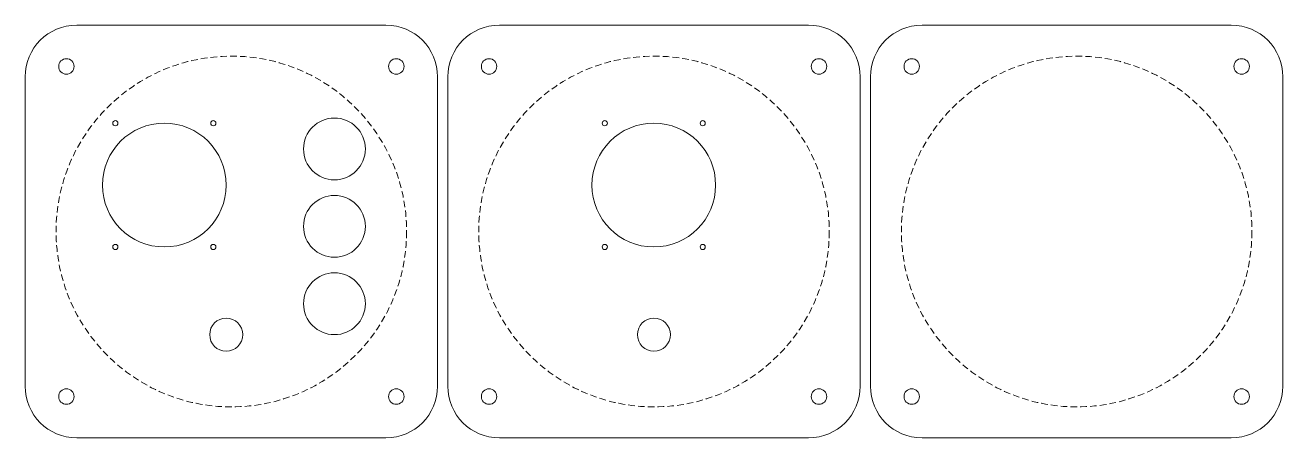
# Model space of a CAD drawing. Header units: millimetres. Extents: x 27 to 271, y 104 to 184.
import ezdxf

# ---------------------------------------------------------------- set-up
doc = ezdxf.new("R2010")
doc.units = ezdxf.units.MM
doc.linetypes.add('HIDDEN', pattern=[1.905, 1.27, -0.635])

msp = doc.modelspace()

# ---------------------------------------------------------------- linework, layer by layer
at = {"color": 7, "linetype": 'Continuous', "lineweight": 15}
for p, q in [((96.64, 184.27), (36.64, 184.27)), ((178.64, 184.27), (118.64, 184.27)), ((260.64, 184.27), (200.64, 184.27)), ((26.64, 174.27), (26.64, 114.27)), ((106.64, 114.27), (106.64, 174.27)), ((108.64, 174.27), (108.64, 114.27)), ((188.64, 114.27), (188.64, 174.27)), ((190.64, 174.27), (190.64, 114.27)), ((270.64, 114.27), (270.64, 174.27)), ((36.64, 104.27), (96.64, 104.27)), ((118.64, 104.27), (178.64, 104.27)), ((200.64, 104.27), (260.64, 104.27))]:
    msp.add_line(p, q, dxfattribs=at)
at = {"color": 7, "linetype": 'HIDDEN', "lineweight": 0}
for centre in [(66.64, 144.27), (148.64, 144.27), (230.64, 144.27)]:
    msp.add_circle(centre, 34, dxfattribs=at)
at = {"color": 7, "linetype": 'Continuous', "lineweight": 15}
for centre, radius in [((34.64, 176.27), 1.5), ((98.64, 176.27), 1.5), ((116.64, 176.27), 1.5), ((180.64, 176.27), 1.5), ((198.64, 176.27), 1.5), ((262.64, 176.27), 1.5), ((86.64, 160.27), 6), ((53.64, 153.27), 12), ((44.14, 165.27), 0.5), ((63.14, 165.27), 0.5), ((148.59, 153.27), 12), ((139.09, 165.27), 0.5), ((158.09, 165.27), 0.5), ((86.64, 145.27), 6), ((44.14, 141.27), 0.5), ((63.14, 141.27), 0.5), ((139.09, 141.27), 0.5), ((158.09, 141.27), 0.5), ((86.64, 130.27), 6), ((65.64, 124.27), 3.2), ((148.63, 124.27), 3.2), ((34.64, 112.27), 1.5), ((98.64, 112.27), 1.5), ((116.64, 112.27), 1.5), ((180.64, 112.27), 1.5), ((198.64, 112.27), 1.5), ((262.64, 112.27), 1.5)]:
    msp.add_circle(centre, radius, dxfattribs=at)
for centre, start, end in [((36.64, 174.27), 90, 180), ((96.64, 174.27), 0, 90), ((118.64, 174.27), 90, 180), ((178.64, 174.27), 0, 90), ((200.64, 174.27), 90, 180), ((260.64, 174.27), 0, 90), ((36.64, 114.27), 180, 270), ((96.64, 114.27), 270, 0), ((118.64, 114.27), 180, 270), ((178.64, 114.27), 270, 0), ((200.64, 114.27), 180, 270), ((260.64, 114.27), 270, 0)]:
    msp.add_arc(centre, 10, start, end, dxfattribs=at)

doc.saveas('drawing.dxf')
